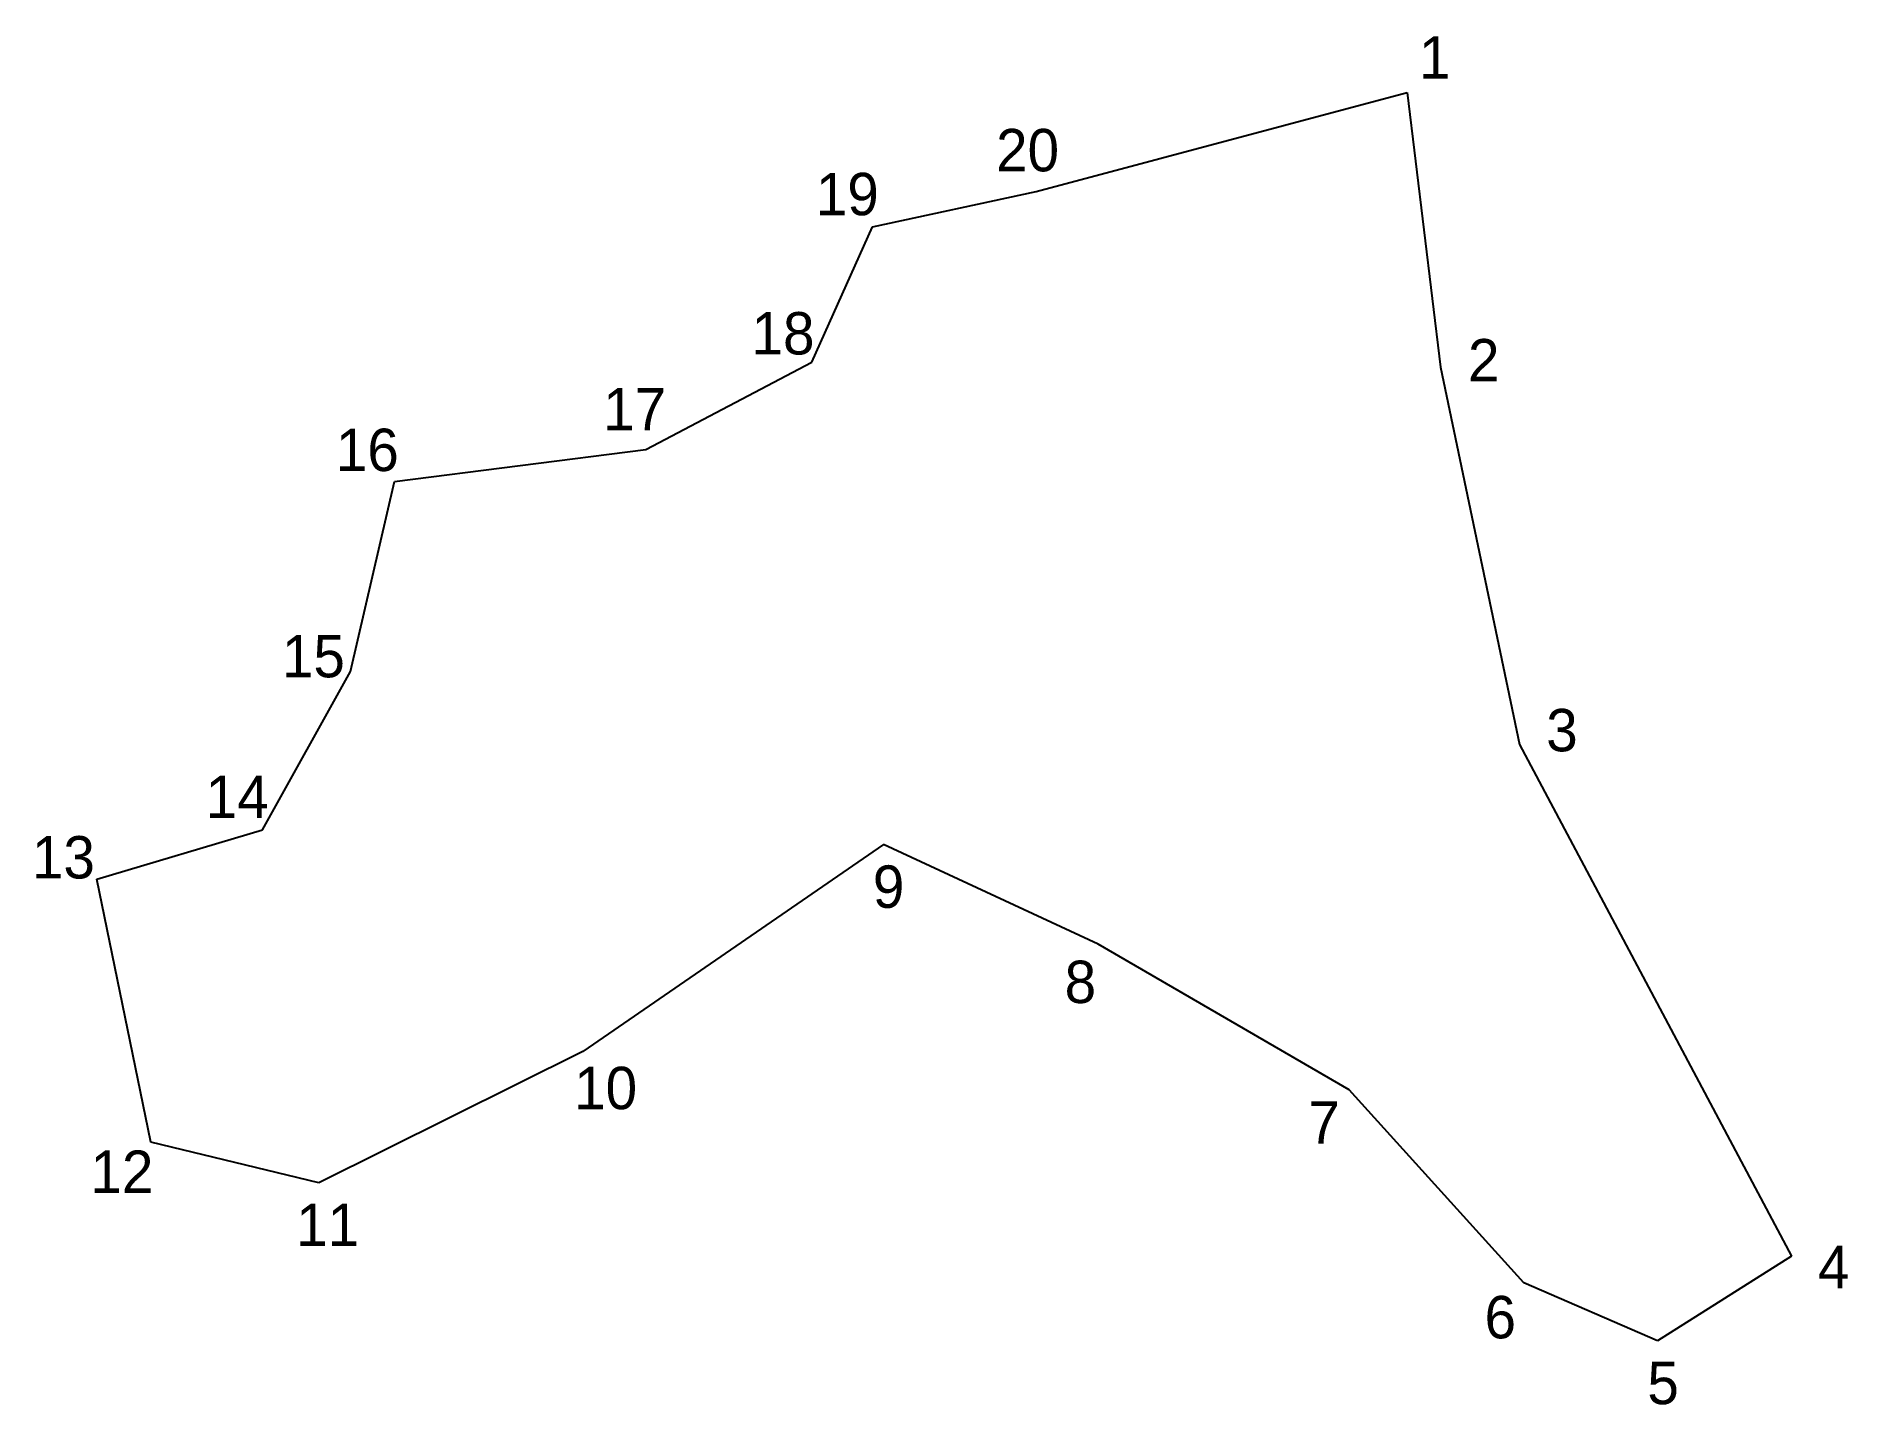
# Model space of a CAD drawing. Extents: x 546134 to 546314, y 1823893 to 1824029.
import ezdxf

# ---------------------------------------------------------------- set-up
doc = ezdxf.new("R2010")
doc.units = 0
doc.layers.add('CanhThua', color=7, linetype='Continuous')
doc.layers.add('SoHieuDinhThua', color=7, linetype='Continuous')

msp = doc.modelspace()

# ---------------------------------------------------------------- linework, layer by layer
at = {"layer": 'CanhThua'}
for p, q in [((546233.52, 1824013.31), (546270.27, 1824023.1)), ((546270.27, 1824023.1), (546273.58, 1823995.91)), ((546217.31, 1824009.79), (546233.52, 1824013.31)), ((546211.3, 1823996.39), (546217.31, 1824009.79)), ((546194.84, 1823987.74), (546211.3, 1823996.39)), ((546273.58, 1823995.91), (546281.4, 1823958.52)), ((546169.94, 1823984.59), (546194.84, 1823987.74)), ((546165.61, 1823965.77), (546169.94, 1823984.59)), ((546156.87, 1823950.09), (546165.61, 1823965.77)), ((546281.4, 1823958.52), (546308.35, 1823907.85)), ((546140.48, 1823945.2), (546156.87, 1823950.09)), ((546218.4, 1823948.64), (546188.61, 1823928.13)), ((546239.65, 1823938.74), (546218.4, 1823948.64)), ((546145.82, 1823919.13), (546140.48, 1823945.2)), ((546264.53, 1823924.34), (546239.65, 1823938.74)), ((546188.61, 1823928.13), (546162.46, 1823915.11)), ((546281.82, 1823905.22), (546264.53, 1823924.34)), ((546162.46, 1823915.11), (546145.82, 1823919.13)), ((546308.35, 1823907.85), (546295.09, 1823899.48)), ((546295.09, 1823899.48), (546281.82, 1823905.22))]:
    msp.add_line(p, q, dxfattribs=at)

# ---------------------------------------------------------------- texts
at = {"layer": 'SoHieuDinhThua'}
for s, height, p in [('1', 4.2, (546271.45, 1824024.48)), ('20', 4.197, (546229.55, 1824015.3)), ('19', 4.197, (546211.69, 1824010.95)), ('18', 4.197, (546205.32, 1823997.16)), ('2', 4.2, (546276.3, 1823994.49)), ('17', 4.197, (546190.62, 1823989.65)), ('16', 4.197, (546164.14, 1823985.61)), ('15', 4.197, (546158.8, 1823965.18)), ('3', 4.2, (546284.05, 1823957.85)), ('14', 4.197, (546151.25, 1823951.26)), ('13', 4.197, (546134.03, 1823945.26)), ('9', 4.2, (546217.34, 1823942.35)), ('8', 4.2, (546236.34, 1823932.92)), ('10', 4.197, (546187.75, 1823922.41)), ('7', 4.2, (546260.48, 1823918.98)), ('12', 4.197, (546139.83, 1823914.12)), ('11', 4.197, (546160.21, 1823908.85)), ('4', 4.2, (546310.97, 1823904.68)), ('6', 4.2, (546277.94, 1823899.71)), ('5', 4.2, (546294.07, 1823893.19))]:
    msp.add_text(s, height=height, dxfattribs=at).set_placement(p)

doc.saveas('drawing.dxf')
